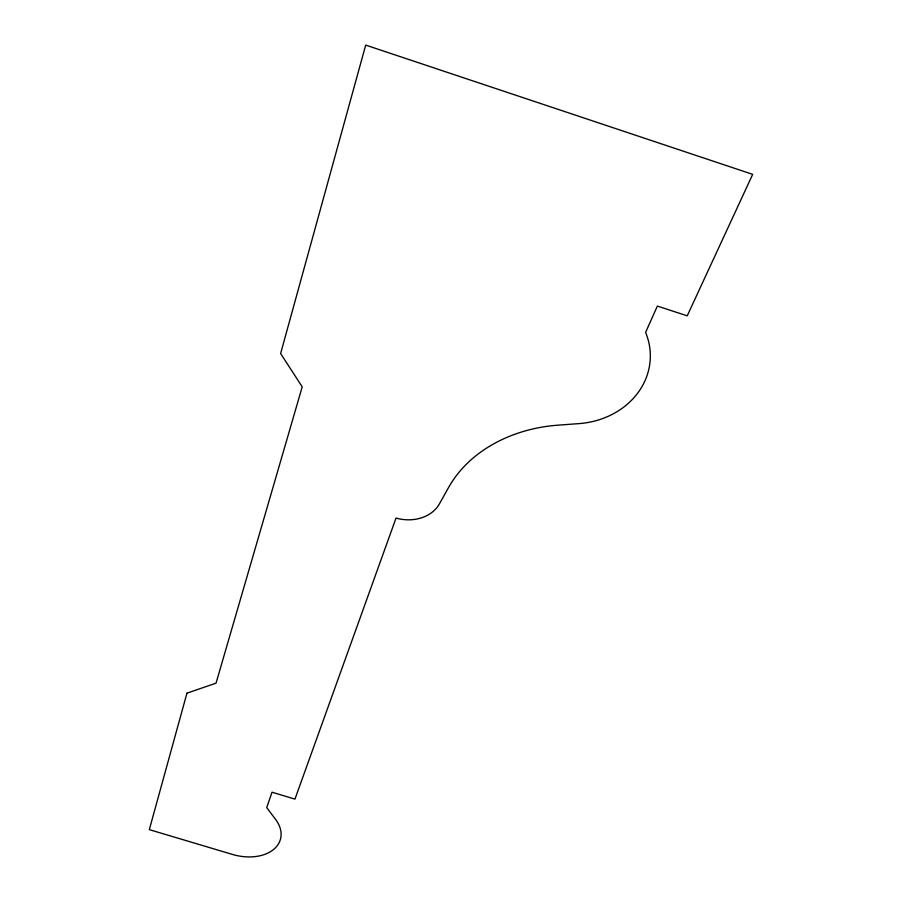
<?xml version="1.0" encoding="UTF-8"?>
<svg xmlns="http://www.w3.org/2000/svg" width="902" height="902" viewBox="0 0 902 902"><rect width="100%" height="100%" fill="white"/><g stroke="black" fill="none" stroke-linecap="round" stroke-linejoin="round"><path stroke-width="1.35" d="M186.951 693.164L149.315 829.637L232.366 854.408A40.973 27.342 15.3 0 0 273.475 849.56A40.973 27.342 15.3 0 0 275.572 819.377L266.71 807.606L272.021 792.204L294.954 799.116L396.034 518.052A37.783 30.781 13.1 0 0 439.432 503.846L448.553 487.531A138.277 110.63 4.1 0 1 557.808 425.192L579.118 423.602A78.756 68.608 2.1 0 0 645.595 332.421L657.366 306.071L687.223 315.835L752.685 174.357L365.705 45.1L280.623 353.528L302.215 386.868L216.04 683.175L186.951 693.164"/></g></svg>
